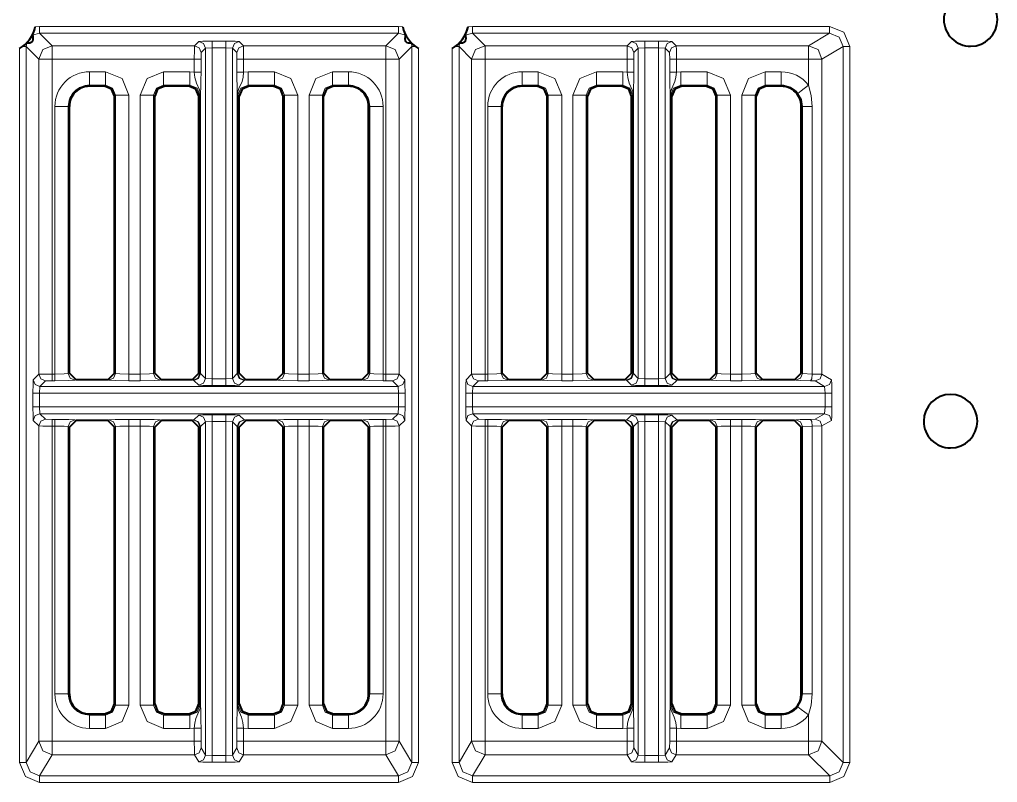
# Model space of a CAD drawing. Header units: millimetres. Extents: x 0 to 2941, y -405 to 1422.
# Drawn here: x 911.6 to 984.6, y 141.2 to 198.2 of the extents above; entities that cross this region are included whole.
import ezdxf

# ---------------------------------------------------------------- set-up
doc = ezdxf.new("R2010")
doc.units = ezdxf.units.MM
doc.layers.add('FINE', color=9, linetype='Continuous')
doc.layers.add('OUTLINE', color=7, linetype='Continuous')

msp = doc.modelspace()

# ---------------------------------------------------------------- linework, layer by layer
at = {"layer": 'FINE', "lineweight": 9}
for p, q in [((913.079, 197.178), (912.54, 197.02)), ((912.756, 197.642), (913.079, 197.678)), ((913.079, 197.678), (939.854, 197.678)), ((938.91, 196.234), (939.854, 197.178)), ((939.854, 197.678), (940.177, 197.642)), ((940.393, 197.02), (939.854, 197.178)), ((945.379, 197.178), (944.84, 197.02)), ((945.056, 197.642), (945.379, 197.678)), ((945.379, 197.678), (972.044, 197.678)), ((972.044, 197.178), (945.379, 197.178)), ((945.379, 197.178), (946.323, 196.234)), ((970.471, 196.234), (972.044, 197.178)), ((912.113, 196.433), (912.08, 196.178)), ((927.976, 196.549), (928.291, 196.234)), ((940.854, 196.178), (940.821, 196.433)), ((944.412, 196.433), (944.38, 196.178)), ((956.936, 196.234), (957.251, 196.549)), ((958.251, 196.575), (959.276, 196.575)), ((960.276, 196.549), (960.591, 196.234)), ((911.58, 142.712), (911.58, 196.033)), ((913.023, 195.234), (912.08, 196.178)), ((912.08, 196.178), (912.08, 142.712)), ((914.023, 196.234), (924.636, 196.234)), ((925.136, 195.734), (925.123, 195.234)), ((925.451, 196.049), (925.136, 195.734)), ((925.951, 196.075), (925.451, 196.049)), ((925.951, 196.075), (925.951, 171.36)), ((927.476, 196.049), (926.977, 196.075)), ((927.792, 195.734), (927.476, 196.049)), ((927.804, 195.234), (927.792, 195.734)), ((928.291, 196.234), (938.91, 196.234)), ((940.854, 196.178), (939.91, 195.234)), ((940.854, 142.712), (940.854, 196.178)), ((941.354, 196.033), (941.354, 142.712)), ((943.88, 142.712), (943.88, 196.033)), ((944.38, 196.178), (944.38, 142.712)), ((945.323, 195.234), (944.38, 196.178)), ((946.323, 196.234), (956.936, 196.234)), ((957.435, 195.734), (957.423, 195.234)), ((958.251, 196.075), (957.751, 196.049)), ((959.276, 196.075), (958.251, 196.075)), ((959.776, 196.049), (959.276, 196.075)), ((959.776, 196.049), (959.776, 171.385)), ((960.091, 195.734), (959.776, 196.049)), ((960.104, 195.234), (960.091, 195.734)), ((960.591, 196.234), (970.471, 196.234)), ((973.044, 196.179), (971.47, 195.234)), ((973.044, 142.71), (973.044, 196.179)), ((973.544, 196.179), (973.544, 142.71)), ((913.023, 171.701), (913.023, 195.234)), ((924.623, 195.234), (914.023, 195.234)), ((914.023, 195.234), (914.023, 171.714)), ((924.623, 194.258), (924.623, 195.234)), ((925.123, 195.234), (925.123, 194.258)), ((927.804, 194.258), (927.804, 195.234)), ((938.91, 195.234), (928.304, 195.234)), ((928.304, 195.234), (928.304, 194.258)), ((938.91, 171.714), (938.91, 195.234)), ((939.91, 195.234), (939.91, 171.701)), ((945.323, 171.701), (945.323, 195.234)), ((956.923, 194.258), (956.923, 195.234)), ((957.423, 195.234), (957.423, 194.258)), ((960.104, 194.258), (960.104, 195.234)), ((970.471, 193.286), (970.471, 195.234)), ((971.47, 195.234), (971.47, 171.701)), ((916.799, 194.289), (917.996, 194.289)), ((922.331, 194.289), (924.296, 194.289)), ((924.296, 194.289), (924.623, 194.258)), ((928.304, 194.258), (928.631, 194.289)), ((934.931, 194.289), (936.135, 194.289)), ((949.099, 194.289), (950.296, 194.289)), ((954.631, 194.289), (956.596, 194.289)), ((956.596, 194.289), (956.923, 194.258)), ((960.604, 194.258), (960.931, 194.289)), ((960.931, 194.289), (962.896, 194.289)), ((967.231, 194.289), (968.429, 194.289)), ((924.296, 193.29), (922.331, 193.29)), ((922.331, 193.29), (922.413, 193.208)), ((924.215, 193.208), (924.296, 193.29)), ((928.631, 193.29), (928.713, 193.208)), ((930.596, 193.29), (928.631, 193.29)), ((930.515, 193.208), (930.596, 193.29)), ((936.135, 193.29), (934.931, 193.29)), ((934.931, 193.29), (935.013, 193.208)), ((936.135, 193.208), (936.135, 193.29)), ((956.596, 193.29), (954.631, 193.29)), ((954.631, 193.29), (954.712, 193.208)), ((956.514, 193.208), (956.596, 193.29)), ((962.814, 193.208), (962.896, 193.29)), ((967.231, 193.29), (967.313, 193.208)), ((968.429, 193.29), (967.231, 193.29)), ((968.429, 193.208), (968.429, 193.29)), ((918.745, 192.541), (918.664, 192.46)), ((918.745, 171.751), (918.745, 192.541)), ((919.743, 192.541), (919.743, 171.714)), ((920.584, 171.714), (920.584, 192.541)), ((921.582, 192.541), (921.582, 171.751)), ((921.664, 192.46), (921.582, 192.541)), ((925.045, 192.541), (924.964, 192.46)), ((925.045, 171.751), (925.045, 192.541)), ((925.077, 171.743), (925.077, 192.541)), ((927.85, 192.541), (927.85, 171.743)), ((927.882, 192.541), (927.882, 171.751)), ((927.964, 192.46), (927.882, 192.541)), ((932.344, 192.541), (932.344, 171.714)), ((933.184, 171.714), (933.184, 192.541)), ((934.264, 192.46), (934.182, 192.541)), ((951.045, 192.541), (950.963, 192.46)), ((951.045, 171.751), (951.045, 192.541)), ((952.043, 192.541), (952.043, 171.714)), ((952.884, 171.714), (952.884, 192.541)), ((953.882, 192.541), (953.882, 171.751)), ((953.963, 192.46), (953.882, 192.541)), ((957.377, 171.743), (957.377, 192.541)), ((960.134, 171.743), (960.134, 192.541)), ((960.263, 192.46), (960.182, 192.541)), ((963.645, 192.541), (963.564, 192.46)), ((963.645, 171.751), (963.645, 192.541)), ((965.483, 171.714), (965.483, 192.541)), ((966.564, 192.46), (966.482, 192.541)), ((914.219, 171.714), (914.219, 191.708)), ((915.299, 191.708), (915.217, 191.708)), ((937.716, 191.708), (937.635, 191.708)), ((937.716, 171.751), (937.716, 191.708)), ((947.517, 191.708), (947.517, 171.751)), ((947.599, 191.708), (947.517, 191.708)), ((970.015, 191.708), (969.929, 191.708)), ((970.015, 171.749), (970.015, 191.708)), ((970.742, 191.708), (970.742, 171.713)), ((912.603, 171.281), (913.023, 171.701)), ((914.023, 171.714), (914.219, 171.714)), ((918.664, 171.791), (918.745, 171.751)), ((919.743, 171.714), (920.584, 171.714)), ((921.582, 171.751), (921.664, 171.791)), ((924.964, 171.791), (925.045, 171.751)), ((925.045, 171.751), (925.077, 171.743)), ((927.85, 171.743), (927.882, 171.751)), ((927.882, 171.751), (927.964, 171.791)), ((932.344, 171.714), (933.184, 171.714)), ((937.635, 171.791), (937.716, 171.751)), ((939.91, 171.701), (940.33, 171.281)), ((944.903, 171.281), (945.323, 171.701)), ((947.517, 171.751), (947.599, 171.791)), ((950.963, 171.791), (951.045, 171.751)), ((952.043, 171.714), (952.884, 171.714)), ((953.882, 171.751), (953.963, 171.791)), ((957.345, 171.751), (957.377, 171.743)), ((959.776, 171.385), (960.134, 171.743)), ((963.564, 171.791), (963.645, 171.751)), ((969.929, 171.791), (970.015, 171.749)), ((970.015, 171.749), (970.742, 171.713)), ((970.742, 171.713), (971.47, 171.701)), ((971.47, 171.701), (972.17, 171.281)), ((914.023, 171.214), (913.523, 171.201)), ((914.219, 171.214), (914.023, 171.214)), ((915.799, 171.292), (915.717, 171.251)), ((918.246, 171.251), (918.164, 171.292)), ((920.584, 171.214), (919.743, 171.214)), ((922.163, 171.292), (922.082, 171.251)), ((924.546, 171.251), (924.464, 171.292)), ((924.594, 171.243), (924.546, 171.251)), ((924.951, 170.886), (924.594, 171.243)), ((926.977, 170.86), (925.951, 170.86)), ((926.977, 171.36), (927.476, 171.385)), ((928.382, 171.251), (928.333, 171.243)), ((928.464, 171.292), (928.382, 171.251)), ((930.846, 171.251), (930.764, 171.292)), ((933.184, 171.214), (932.344, 171.214)), ((934.763, 171.292), (934.681, 171.251)), ((937.217, 171.251), (937.135, 171.292)), ((938.91, 171.214), (938.715, 171.214)), ((939.41, 171.201), (938.91, 171.214)), ((939.83, 170.781), (939.41, 171.201)), ((945.823, 171.201), (945.403, 170.781)), ((948.099, 171.292), (948.016, 171.251)), ((950.546, 171.251), (950.463, 171.292)), ((952.884, 171.214), (952.043, 171.214)), ((954.464, 171.292), (954.382, 171.251)), ((956.846, 171.251), (956.764, 171.292)), ((956.894, 171.243), (956.846, 171.251)), ((957.251, 170.886), (956.894, 171.243)), ((957.751, 171.385), (958.251, 171.36)), ((959.276, 170.86), (958.251, 170.86)), ((959.276, 171.36), (959.776, 171.385)), ((960.633, 171.243), (960.276, 170.886)), ((963.146, 171.251), (963.064, 171.292)), ((967.064, 171.292), (966.981, 171.251)), ((969.515, 171.249), (969.429, 171.292)), ((970.97, 171.201), (970.606, 171.213)), ((912.578, 169.255), (912.578, 170.281)), ((913.103, 170.781), (913.078, 170.281)), ((939.856, 170.281), (939.83, 170.781)), ((940.355, 170.281), (940.355, 169.255)), ((945.403, 170.781), (945.378, 170.281)), ((971.713, 170.281), (945.378, 170.281)), ((945.378, 170.281), (945.378, 169.255)), ((971.713, 170.281), (971.671, 170.781)), ((971.713, 169.255), (971.713, 170.281)), ((972.213, 170.281), (972.213, 169.255)), ((913.078, 169.255), (913.103, 168.755)), ((924.594, 168.293), (924.951, 168.651)), ((925.951, 168.676), (926.977, 168.676)), ((927.976, 168.651), (928.333, 168.293)), ((939.83, 168.755), (939.856, 169.255)), ((945.378, 169.255), (971.713, 169.255)), ((945.378, 169.255), (945.403, 168.755)), ((945.403, 168.755), (945.823, 168.335)), ((956.894, 168.293), (957.251, 168.651)), ((958.251, 168.676), (959.276, 168.676)), ((960.276, 168.651), (960.633, 168.293)), ((971.671, 168.755), (971.713, 169.255)), ((913.523, 168.335), (914.023, 168.323)), ((914.023, 168.323), (914.219, 168.323)), ((915.717, 168.285), (915.799, 168.244)), ((918.164, 168.244), (918.246, 168.285)), ((919.743, 168.323), (920.584, 168.323)), ((922.082, 168.285), (922.163, 168.244)), ((924.464, 168.244), (924.546, 168.285)), ((924.546, 168.285), (924.594, 168.293)), ((925.451, 168.151), (925.094, 167.794)), ((925.951, 168.176), (925.451, 168.151)), ((925.451, 143.259), (925.451, 168.151)), ((926.977, 168.176), (925.951, 168.176)), ((925.951, 168.176), (925.951, 143.217)), ((926.977, 143.217), (926.977, 168.176)), ((927.476, 168.151), (926.977, 168.176)), ((927.476, 168.151), (927.476, 143.259)), ((927.833, 167.794), (927.476, 168.151)), ((928.333, 168.293), (928.382, 168.285)), ((928.382, 168.285), (928.464, 168.244)), ((930.764, 168.244), (930.846, 168.285)), ((932.344, 168.323), (933.184, 168.323)), ((934.681, 168.285), (934.763, 168.244)), ((937.135, 168.244), (937.217, 168.285)), ((938.715, 168.323), (938.91, 168.323)), ((938.91, 168.323), (939.41, 168.335)), ((945.823, 168.335), (946.323, 168.323)), ((946.323, 168.323), (946.519, 168.323)), ((948.016, 168.285), (948.099, 168.244)), ((950.463, 168.244), (950.546, 168.285)), ((952.043, 168.323), (952.884, 168.323)), ((954.382, 168.285), (954.464, 168.244)), ((956.764, 168.244), (956.846, 168.285)), ((956.846, 168.285), (956.894, 168.293)), ((958.251, 168.176), (957.751, 168.151)), ((959.776, 168.151), (959.276, 168.176)), ((960.633, 168.293), (960.681, 168.285)), ((960.681, 168.285), (960.764, 168.244)), ((963.064, 168.244), (963.146, 168.285)), ((964.643, 168.323), (965.483, 168.323)), ((966.981, 168.285), (967.064, 168.244)), ((969.429, 168.244), (969.515, 168.287)), ((970.606, 168.323), (970.97, 168.335)), ((972.17, 168.256), (971.47, 167.835)), ((914.023, 167.823), (914.023, 144.285)), ((914.219, 167.823), (914.023, 167.823)), ((914.219, 147.828), (914.219, 167.823)), ((915.299, 167.745), (915.217, 167.785)), ((915.217, 167.785), (915.217, 147.828)), ((920.584, 167.823), (919.743, 167.823)), ((919.743, 167.823), (919.743, 146.995)), ((920.584, 146.995), (920.584, 167.823)), ((921.664, 167.745), (921.582, 167.785)), ((921.582, 167.785), (921.582, 146.995)), ((925.045, 167.785), (924.964, 167.745)), ((925.077, 167.794), (925.045, 167.785)), ((925.045, 146.995), (925.045, 167.785)), ((925.077, 146.995), (925.077, 167.794)), ((925.094, 167.794), (925.094, 146.995)), ((927.833, 146.995), (927.833, 167.794)), ((927.85, 167.794), (927.85, 146.995)), ((927.882, 167.785), (927.85, 167.794)), ((932.344, 167.823), (932.344, 146.995)), ((937.716, 167.785), (937.635, 167.745)), ((937.716, 147.828), (937.716, 167.785)), ((945.323, 144.285), (945.323, 167.835)), ((946.519, 167.823), (946.323, 167.823)), ((946.323, 167.823), (946.323, 144.285)), ((946.519, 147.828), (946.519, 167.823)), ((947.517, 167.785), (947.517, 147.828)), ((947.599, 167.745), (947.517, 167.785)), ((951.045, 167.785), (950.963, 167.745)), ((951.045, 146.995), (951.045, 167.785)), ((952.884, 146.995), (952.884, 167.823)), ((953.963, 167.745), (953.882, 167.785)), ((953.882, 167.785), (953.882, 146.995)), ((957.345, 167.785), (957.263, 167.745)), ((957.377, 167.794), (957.345, 167.785)), ((957.345, 146.995), (957.345, 167.785)), ((957.377, 146.995), (957.377, 167.794)), ((960.134, 146.995), (960.134, 167.794)), ((960.15, 167.794), (960.15, 146.995)), ((960.182, 167.785), (960.15, 167.794)), ((963.645, 167.785), (963.564, 167.745)), ((963.645, 146.995), (963.645, 167.785)), ((970.742, 167.823), (970.015, 167.788)), ((971.47, 167.835), (970.742, 167.823)), ((970.742, 167.823), (970.742, 147.828)), ((971.47, 167.835), (971.47, 144.285)), ((915.217, 147.828), (915.299, 147.828)), ((937.635, 147.828), (937.716, 147.828)), ((947.517, 147.828), (947.599, 147.828)), ((969.929, 147.828), (970.015, 147.828)), ((918.664, 147.077), (918.745, 146.995)), ((921.582, 146.995), (921.664, 147.077)), ((924.964, 147.077), (925.045, 146.995)), ((927.882, 146.995), (927.964, 147.077)), ((931.264, 147.077), (931.345, 146.995)), ((950.963, 147.077), (951.045, 146.995)), ((953.882, 146.995), (953.963, 147.077)), ((957.263, 147.077), (957.345, 146.995)), ((960.182, 146.995), (960.263, 147.077)), ((963.564, 147.077), (963.645, 146.995)), ((966.482, 146.995), (966.564, 147.077)), ((922.413, 146.328), (922.331, 146.246)), ((922.331, 146.246), (924.296, 146.246)), ((924.296, 146.246), (924.215, 146.328)), ((928.713, 146.328), (928.631, 146.246)), ((928.631, 146.246), (930.596, 146.246)), ((930.596, 146.246), (930.515, 146.328)), ((935.013, 146.328), (934.931, 146.246)), ((934.931, 146.246), (936.135, 146.246)), ((936.135, 146.246), (936.135, 146.328)), ((950.296, 146.246), (950.215, 146.328)), ((954.712, 146.328), (954.631, 146.246)), ((954.631, 146.246), (956.596, 146.246)), ((956.596, 146.246), (956.514, 146.328)), ((962.896, 146.246), (962.814, 146.328)), ((967.313, 146.328), (967.231, 146.246)), ((967.231, 146.246), (968.429, 146.246)), ((968.429, 146.246), (968.429, 146.328)), ((970.471, 144.285), (970.471, 146.25)), ((917.996, 145.248), (916.799, 145.248)), ((924.296, 145.248), (922.331, 145.248)), ((924.623, 145.278), (924.296, 145.248)), ((924.623, 144.285), (924.623, 145.278)), ((925.123, 145.278), (925.123, 144.285)), ((927.804, 144.285), (927.804, 145.278)), ((928.304, 145.278), (928.304, 144.285)), ((928.631, 145.248), (928.304, 145.278)), ((930.596, 145.248), (928.631, 145.248)), ((936.135, 145.248), (934.931, 145.248)), ((950.296, 145.248), (949.099, 145.248)), ((956.596, 145.248), (954.631, 145.248)), ((956.923, 145.278), (956.596, 145.248)), ((956.923, 144.285), (956.923, 145.278)), ((960.104, 144.285), (960.104, 145.278)), ((960.931, 145.248), (960.604, 145.278)), ((962.896, 145.248), (960.931, 145.248)), ((968.429, 145.248), (967.231, 145.248)), ((914.023, 144.285), (924.623, 144.285)), ((925.123, 144.285), (925.135, 143.786)), ((925.135, 143.786), (925.451, 143.259)), ((927.476, 143.259), (927.792, 143.786)), ((927.792, 143.786), (927.804, 144.285)), ((928.304, 144.285), (938.91, 144.285)), ((939.91, 144.285), (940.854, 142.712)), ((944.38, 142.712), (945.323, 144.285)), ((946.323, 144.285), (956.923, 144.285)), ((957.435, 143.786), (957.751, 143.259)), ((960.092, 143.786), (960.104, 144.285)), ((971.47, 144.285), (973.044, 142.71)), ((914.023, 143.286), (913.078, 141.711)), ((925.451, 143.259), (925.951, 143.217)), ((925.951, 143.217), (926.977, 143.217)), ((926.977, 143.217), (927.476, 143.259)), ((939.855, 141.711), (938.91, 143.286)), ((946.323, 143.286), (945.379, 141.711)), ((956.936, 143.286), (946.323, 143.286)), ((957.251, 142.76), (956.936, 143.286)), ((957.751, 143.259), (958.251, 143.217)), ((959.276, 143.217), (959.776, 143.259)), ((972.045, 141.711), (970.471, 143.286)), ((926.977, 142.717), (925.951, 142.717)), ((959.276, 142.717), (958.251, 142.717)), ((913.078, 141.711), (939.855, 141.711)), ((945.379, 141.711), (972.045, 141.711)), ((972.045, 141.212), (945.379, 141.212))]:
    msp.add_line(p, q, dxfattribs=at)
for points in [[(913.079, 197.178), (913.079, 197.329), (913.079, 197.678)], [(939.854, 197.178), (913.079, 197.178), (914.023, 196.234)], [(939.854, 197.178), (939.854, 197.329), (939.854, 197.678)], [(945.379, 197.678), (945.379, 197.329), (945.379, 197.178)], [(972.044, 197.678), (972.044, 197.329), (972.044, 197.178)], [(972.044, 197.678), (973.105, 197.239), (973.544, 196.179)], [(973.044, 196.179), (972.752, 196.885), (972.044, 197.178)], [(924.636, 196.234), (924.951, 196.549), (925.253, 196.567), (925.951, 196.575), (926.977, 196.575)], [(925.451, 196.049), (925.304, 196.403), (924.951, 196.549)], [(925.951, 196.075), (925.951, 196.424), (925.951, 196.575)], [(926.977, 196.075), (926.977, 196.424), (926.977, 196.575)], [(926.977, 196.575), (927.674, 196.567), (927.976, 196.549)], [(927.476, 196.049), (927.623, 196.403), (927.976, 196.549)], [(957.251, 196.549), (957.553, 196.567), (958.251, 196.575)], [(957.751, 196.049), (957.604, 196.403), (957.251, 196.549)], [(958.251, 196.075), (958.251, 196.424), (958.251, 196.575)], [(959.276, 196.075), (959.276, 196.424), (959.276, 196.575)], [(959.276, 196.575), (959.974, 196.567), (960.276, 196.549)], [(959.776, 196.049), (959.923, 196.403), (960.276, 196.549)], [(912.08, 196.178), (912.001, 196.178), (911.802, 196.178)], [(913.023, 195.234), (913.316, 195.941), (914.023, 196.234)], [(914.023, 195.234), (914.023, 195.932), (914.023, 196.234)], [(924.623, 195.234), (924.627, 195.932), (924.636, 196.234)], [(925.136, 195.734), (924.989, 196.087), (924.636, 196.234)], [(925.094, 192.541), (925.094, 171.743), (925.451, 171.385), (925.451, 196.049)], [(925.451, 171.385), (925.951, 171.36), (926.977, 171.36), (926.977, 196.075), (925.951, 196.075)], [(927.476, 196.049), (927.476, 171.385), (927.833, 171.743), (927.833, 192.541)], [(927.792, 195.734), (927.938, 196.087), (928.291, 196.234)], [(928.291, 196.234), (928.3, 195.932), (928.304, 195.234)], [(938.91, 195.234), (938.91, 195.932), (938.91, 196.234)], [(938.91, 196.234), (939.617, 195.941), (939.91, 195.234)], [(941.131, 196.178), (940.932, 196.178), (940.854, 196.178)], [(944.102, 196.178), (944.301, 196.178), (944.38, 196.178)], [(945.323, 195.234), (945.616, 195.941), (946.323, 196.234)], [(946.323, 196.234), (946.323, 195.932), (946.323, 195.234)], [(956.923, 195.234), (956.927, 195.932), (956.936, 196.234)], [(957.435, 195.734), (957.289, 196.087), (956.936, 196.234)], [(957.394, 192.541), (957.394, 171.743), (957.751, 171.385), (957.751, 196.049), (957.435, 195.734)], [(958.251, 196.075), (958.251, 171.36), (959.276, 171.36), (959.276, 196.075)], [(960.091, 195.734), (960.238, 196.087), (960.591, 196.234)], [(960.591, 196.234), (960.6, 195.932), (960.604, 195.234)], [(970.471, 196.234), (970.471, 195.932), (970.471, 195.234)], [(970.471, 196.234), (971.177, 195.941), (971.47, 195.234)], [(973.544, 196.179), (973.198, 196.179), (973.044, 196.179)], [(914.023, 195.234), (913.325, 195.234), (913.023, 195.234)], [(925.123, 195.234), (924.972, 195.234), (924.623, 195.234)], [(927.804, 195.234), (927.955, 195.234), (928.304, 195.234)], [(939.91, 195.234), (939.608, 195.234), (938.91, 195.234)], [(945.323, 195.234), (945.625, 195.234), (946.323, 195.234)], [(956.923, 195.234), (946.323, 195.234), (946.323, 171.714), (946.519, 171.714), (946.519, 191.708)], [(957.423, 195.234), (957.272, 195.234), (956.923, 195.234)], [(960.104, 195.234), (960.255, 195.234), (960.604, 195.234)], [(970.471, 195.234), (960.604, 195.234), (960.604, 194.258)], [(971.47, 195.234), (971.162, 195.234), (970.471, 195.234)], [(916.799, 194.289), (916.799, 193.6), (916.799, 193.29)], [(917.996, 193.29), (917.996, 193.6), (917.996, 194.289)], [(917.996, 194.289), (919.232, 193.777), (919.743, 192.541)], [(920.584, 192.541), (921.095, 193.777), (922.331, 194.289)], [(922.331, 194.289), (922.331, 193.6), (922.331, 193.29)], [(924.296, 194.289), (924.296, 193.6), (924.296, 193.29)], [(925.123, 194.258), (924.972, 194.258), (924.623, 194.258)], [(925.077, 192.541), (925.075, 192.611), (925.066, 192.698), (925.006, 192.937), (924.784, 193.437), (924.673, 193.851), (924.623, 194.258)], [(925.123, 194.258), (925.12, 193.666), (925.11, 193.118), (925.097, 192.71), (925.094, 192.602), (925.094, 192.568), (925.094, 192.541)], [(927.804, 194.258), (927.955, 194.258), (928.304, 194.258)], [(927.833, 192.541), (927.833, 192.554), (927.833, 192.581), (927.832, 192.64), (927.83, 192.689), (927.828, 192.763), (927.813, 193.257), (927.807, 193.728), (927.804, 194.258)], [(928.304, 194.258), (928.261, 193.894), (928.183, 193.551), (927.958, 193.033), (927.907, 192.896), (927.878, 192.789), (927.855, 192.644), (927.851, 192.574), (927.85, 192.541)], [(928.631, 194.289), (928.631, 193.6), (928.631, 193.29)], [(928.631, 194.289), (930.596, 194.289), (931.832, 193.777), (932.344, 192.541)], [(930.596, 194.289), (930.596, 193.6), (930.596, 193.29)], [(933.184, 192.541), (933.695, 193.777), (934.931, 194.289)], [(934.931, 193.29), (934.931, 193.6), (934.931, 194.289)], [(936.135, 193.29), (936.135, 193.6), (936.135, 194.289)], [(949.099, 194.289), (949.099, 193.6), (949.099, 193.29)], [(950.296, 194.289), (950.296, 193.6), (950.296, 193.29)], [(950.296, 194.289), (951.532, 193.777), (952.043, 192.541)], [(952.884, 192.541), (953.395, 193.777), (954.631, 194.289)], [(954.631, 194.289), (954.631, 193.6), (954.631, 193.29)], [(956.596, 194.289), (956.596, 193.6), (956.596, 193.29)], [(957.423, 194.258), (957.272, 194.258), (956.923, 194.258)], [(957.377, 192.541), (957.375, 192.611), (957.366, 192.698), (957.306, 192.937), (957.084, 193.437), (956.973, 193.851), (956.923, 194.258)], [(957.423, 194.258), (957.42, 193.666), (957.41, 193.118), (957.397, 192.71), (957.394, 192.602), (957.394, 192.568), (957.394, 192.541)], [(960.104, 194.258), (960.255, 194.258), (960.604, 194.258)], [(960.134, 192.541), (960.134, 192.554), (960.133, 192.581), (960.132, 192.64), (960.13, 192.689), (960.128, 192.763), (960.114, 193.257), (960.107, 193.728), (960.104, 194.258)], [(960.604, 194.258), (960.561, 193.894), (960.483, 193.551), (960.258, 193.033), (960.207, 192.896), (960.178, 192.789), (960.155, 192.644), (960.15, 192.574), (960.15, 192.541)], [(960.931, 194.289), (960.931, 193.6), (960.931, 193.29)], [(962.896, 194.289), (962.896, 193.6), (962.896, 193.29)], [(962.896, 194.289), (964.132, 193.777), (964.643, 192.541)], [(965.483, 192.541), (965.995, 193.777), (967.231, 194.289)], [(967.231, 194.289), (967.231, 193.6), (967.231, 193.29)], [(968.429, 194.289), (968.429, 193.6), (968.429, 193.29)], [(917.915, 193.208), (917.996, 193.29), (916.799, 193.29), (916.799, 193.208)], [(918.745, 192.541), (918.527, 193.072), (917.996, 193.29)], [(922.331, 193.29), (921.8, 193.072), (921.582, 192.541)], [(925.045, 192.541), (924.827, 193.072), (924.296, 193.29)], [(928.631, 193.29), (928.1, 193.072), (927.882, 192.541)], [(931.345, 192.541), (931.127, 193.072), (930.596, 193.29)], [(934.931, 193.29), (934.4, 193.072), (934.182, 192.541)], [(950.215, 193.208), (950.296, 193.29), (949.099, 193.29), (949.099, 193.208)], [(951.045, 192.541), (950.827, 193.072), (950.296, 193.29)], [(954.631, 193.29), (954.1, 193.072), (953.882, 192.541)], [(957.345, 192.541), (957.127, 193.072), (956.596, 193.29)], [(960.931, 193.29), (960.4, 193.072), (960.182, 192.541)], [(962.896, 193.29), (960.931, 193.29), (961.013, 193.208)], [(963.645, 192.541), (963.427, 193.072), (962.896, 193.29)], [(967.231, 193.29), (966.7, 193.072), (966.482, 192.541)], [(970.471, 193.286), (969.926, 192.865), (969.68, 192.676)], [(970.471, 193.286), (970.674, 192.529), (970.742, 191.708)], [(918.745, 192.541), (919.055, 192.541), (919.743, 192.541)], [(921.582, 192.541), (921.272, 192.541), (920.584, 192.541)], [(925.077, 192.541), (925.056, 192.541), (925.045, 192.541)], [(925.094, 192.541), (925.089, 192.541), (925.077, 192.541)], [(927.833, 192.541), (927.838, 192.541), (927.85, 192.541)], [(927.882, 192.541), (927.871, 192.541), (927.85, 192.541)], [(931.264, 171.791), (931.345, 171.751), (931.345, 192.541), (931.264, 192.46)], [(932.344, 192.541), (931.655, 192.541), (931.345, 192.541)], [(934.182, 192.541), (933.872, 192.541), (933.184, 192.541)], [(934.182, 192.541), (934.182, 171.751), (934.264, 171.791)], [(952.043, 192.541), (951.355, 192.541), (951.045, 192.541)], [(953.882, 192.541), (953.572, 192.541), (952.884, 192.541)], [(957.263, 171.791), (957.345, 171.751), (957.345, 192.541), (957.263, 192.46)], [(957.377, 192.541), (957.356, 192.541), (957.345, 192.541)], [(957.394, 192.541), (957.389, 192.541), (957.377, 192.541)], [(960.134, 192.541), (960.138, 192.541), (960.15, 192.541)], [(960.15, 192.541), (960.15, 171.743), (960.182, 171.751)], [(960.182, 192.541), (960.171, 192.541), (960.15, 192.541)], [(960.182, 192.541), (960.182, 171.751), (960.263, 171.791)], [(964.643, 192.541), (963.955, 192.541), (963.645, 192.541)], [(964.643, 192.541), (964.643, 171.714), (965.483, 171.714)], [(966.482, 192.541), (966.172, 192.541), (965.483, 192.541)], [(966.482, 192.541), (966.482, 171.751), (966.564, 171.791)], [(970.015, 191.708), (969.931, 192.212), (969.68, 192.676)], [(914.219, 191.708), (914.907, 191.708), (915.217, 191.708)], [(915.217, 191.708), (915.217, 171.751), (915.299, 171.791)], [(937.716, 191.708), (938.026, 191.708), (938.715, 191.708)], [(938.715, 191.708), (938.715, 171.714), (938.91, 171.714)], [(946.519, 191.708), (947.207, 191.708), (947.517, 191.708)], [(970.742, 191.708), (970.232, 191.708), (970.015, 191.708)], [(913.023, 171.701), (913.325, 171.71), (914.023, 171.714)], [(913.523, 171.201), (913.17, 171.347), (913.023, 171.701)], [(914.023, 171.214), (914.023, 171.364), (914.023, 171.714)], [(914.219, 171.714), (914.907, 171.724), (915.217, 171.751)], [(914.219, 171.214), (914.219, 171.364), (914.219, 171.714)], [(915.717, 171.251), (915.364, 171.397), (915.217, 171.751)], [(918.745, 171.751), (918.598, 171.397), (918.246, 171.251)], [(918.745, 171.751), (919.055, 171.724), (919.743, 171.714)], [(919.743, 171.714), (919.743, 171.364), (919.743, 171.214)], [(920.584, 171.714), (921.272, 171.724), (921.582, 171.751)], [(920.584, 171.214), (920.584, 171.364), (920.584, 171.714)], [(922.082, 171.251), (921.729, 171.397), (921.582, 171.751)], [(925.045, 171.751), (924.898, 171.397), (924.546, 171.251)], [(925.077, 171.743), (924.934, 171.39), (924.594, 171.243)], [(925.094, 171.743), (924.947, 171.389), (924.594, 171.243)], [(925.077, 171.743), (925.089, 171.743), (925.094, 171.743)], [(927.833, 171.743), (927.98, 171.389), (928.333, 171.243)], [(927.833, 171.743), (927.838, 171.743), (927.85, 171.743)], [(927.85, 171.743), (927.993, 171.39), (928.333, 171.243)], [(927.882, 171.751), (928.029, 171.397), (928.382, 171.251)], [(931.345, 171.751), (931.198, 171.397), (930.846, 171.251)], [(931.345, 171.751), (931.655, 171.724), (932.344, 171.714)], [(932.344, 171.214), (932.344, 171.364), (932.344, 171.714)], [(933.184, 171.714), (933.872, 171.724), (934.182, 171.751)], [(933.184, 171.214), (933.184, 171.364), (933.184, 171.714)], [(934.681, 171.251), (934.329, 171.397), (934.182, 171.751)], [(937.716, 171.751), (937.569, 171.397), (937.217, 171.251)], [(937.716, 171.751), (938.026, 171.724), (938.715, 171.714)], [(938.715, 171.714), (938.715, 171.364), (938.715, 171.214)], [(938.91, 171.214), (938.91, 171.364), (938.91, 171.714)], [(938.91, 171.714), (939.608, 171.71), (939.91, 171.701)], [(939.41, 171.201), (939.763, 171.347), (939.91, 171.701)], [(945.323, 171.701), (945.625, 171.71), (946.323, 171.714)], [(945.823, 171.201), (945.47, 171.347), (945.323, 171.701)], [(946.323, 171.214), (946.323, 171.364), (946.323, 171.714)], [(946.519, 171.714), (947.207, 171.724), (947.517, 171.751)], [(946.519, 171.214), (946.519, 171.364), (946.519, 171.714)], [(948.016, 171.251), (947.664, 171.397), (947.517, 171.751)], [(950.546, 171.251), (950.898, 171.397), (951.045, 171.751)], [(951.045, 171.751), (951.355, 171.724), (952.043, 171.714)], [(952.043, 171.214), (952.043, 171.364), (952.043, 171.714)], [(952.884, 171.714), (953.572, 171.724), (953.882, 171.751)], [(952.884, 171.214), (952.884, 171.364), (952.884, 171.714)], [(954.382, 171.251), (954.029, 171.397), (953.882, 171.751)], [(957.345, 171.751), (957.198, 171.397), (956.846, 171.251)], [(957.377, 171.743), (957.234, 171.39), (956.894, 171.243)], [(957.394, 171.743), (957.247, 171.389), (956.894, 171.243)], [(957.377, 171.743), (957.389, 171.743), (957.394, 171.743)], [(960.134, 171.743), (960.28, 171.389), (960.633, 171.243)], [(960.134, 171.743), (960.138, 171.743), (960.15, 171.743)], [(960.15, 171.743), (960.293, 171.39), (960.633, 171.243)], [(960.182, 171.751), (960.329, 171.397), (960.681, 171.251)], [(963.146, 171.251), (963.498, 171.397), (963.645, 171.751)], [(963.645, 171.751), (963.955, 171.724), (964.643, 171.714)], [(964.643, 171.214), (964.643, 171.364), (964.643, 171.714)], [(965.483, 171.714), (966.172, 171.724), (966.482, 171.751)], [(965.483, 171.214), (965.483, 171.364), (965.483, 171.714)], [(966.981, 171.251), (966.629, 171.397), (966.482, 171.751)], [(970.015, 171.749), (969.868, 171.396), (969.515, 171.249)], [(970.742, 171.713), (970.701, 171.364), (970.606, 171.213)], [(971.47, 171.701), (971.323, 171.348), (970.97, 171.201)], [(912.578, 170.281), (912.585, 170.979), (912.603, 171.281)], [(913.103, 170.781), (912.75, 170.927), (912.603, 171.281)], [(913.523, 171.201), (913.103, 170.781), (939.83, 170.781)], [(915.717, 171.251), (915.251, 171.224), (914.219, 171.214)], [(919.743, 171.214), (918.711, 171.224), (918.246, 171.251)], [(922.082, 171.251), (921.616, 171.224), (920.584, 171.214)], [(925.451, 171.385), (925.304, 171.032), (924.951, 170.886)], [(925.951, 170.86), (925.253, 170.867), (924.951, 170.886)], [(925.951, 171.36), (925.951, 171.011), (925.951, 170.86)], [(926.977, 171.36), (926.977, 171.011), (926.977, 170.86)], [(928.333, 171.243), (927.976, 170.886), (927.674, 170.867), (926.977, 170.86)], [(927.476, 171.385), (927.623, 171.032), (927.976, 170.886)], [(932.344, 171.214), (931.311, 171.224), (930.846, 171.251)], [(934.681, 171.251), (934.216, 171.224), (933.184, 171.214)], [(938.715, 171.214), (937.682, 171.224), (937.217, 171.251)], [(939.83, 170.781), (940.183, 170.927), (940.33, 171.281)], [(940.33, 171.281), (940.348, 170.979), (940.355, 170.281)], [(944.878, 170.281), (944.885, 170.979), (944.903, 171.281)], [(945.403, 170.781), (945.05, 170.927), (944.903, 171.281)], [(945.403, 170.781), (971.671, 170.781), (970.97, 171.201)], [(946.519, 171.214), (946.323, 171.214), (945.823, 171.201)], [(948.016, 171.251), (947.551, 171.224), (946.519, 171.214)], [(952.043, 171.214), (951.011, 171.224), (950.546, 171.251)], [(954.382, 171.251), (953.916, 171.224), (952.884, 171.214)], [(957.751, 171.385), (957.604, 171.032), (957.251, 170.886)], [(958.251, 170.86), (957.553, 170.867), (957.251, 170.886)], [(958.251, 171.36), (958.251, 171.011), (958.251, 170.86)], [(959.276, 171.36), (959.276, 171.011), (959.276, 170.86)], [(960.276, 170.886), (959.974, 170.867), (959.276, 170.86)], [(959.776, 171.385), (959.923, 171.032), (960.276, 170.886)], [(960.764, 171.292), (960.681, 171.251), (960.633, 171.243)], [(965.483, 171.214), (964.643, 171.214), (963.611, 171.224), (963.146, 171.251)], [(966.981, 171.251), (966.516, 171.224), (965.483, 171.214)], [(970.606, 171.213), (969.841, 171.226), (969.515, 171.249)], [(972.17, 171.281), (972.024, 170.928), (971.671, 170.781)], [(972.17, 171.281), (972.2, 170.979), (972.213, 170.281)], [(913.078, 170.281), (912.729, 170.281), (912.578, 170.281)], [(939.856, 170.281), (940.204, 170.281), (940.355, 170.281)], [(945.378, 170.281), (945.029, 170.281), (944.878, 170.281)], [(945.323, 167.835), (944.903, 168.256), (944.885, 168.557), (944.878, 169.255), (944.878, 170.281)], [(972.213, 170.281), (972.059, 170.281), (971.713, 170.281)], [(913.078, 169.255), (912.729, 169.255), (912.578, 169.255)], [(913.023, 167.835), (912.603, 168.256), (912.585, 168.557), (912.578, 169.255)], [(913.103, 168.755), (912.75, 168.609), (912.603, 168.256)], [(939.41, 168.335), (939.83, 168.755), (913.103, 168.755), (913.523, 168.335)], [(924.951, 168.651), (925.253, 168.669), (925.951, 168.676)], [(924.951, 168.651), (925.304, 168.504), (925.451, 168.151)], [(925.951, 168.676), (925.951, 168.525), (925.951, 168.176)], [(926.977, 168.676), (926.977, 168.525), (926.977, 168.176)], [(926.977, 168.676), (927.674, 168.669), (927.976, 168.651)], [(927.976, 168.651), (927.623, 168.504), (927.476, 168.151)], [(939.83, 168.755), (940.183, 168.609), (940.33, 168.256)], [(939.856, 169.255), (940.204, 169.255), (940.355, 169.255)], [(940.355, 169.255), (940.348, 168.557), (940.33, 168.256)], [(945.378, 169.255), (945.029, 169.255), (944.878, 169.255)], [(945.403, 168.755), (945.05, 168.609), (944.903, 168.256)], [(970.97, 168.335), (971.671, 168.755), (945.403, 168.755)], [(957.251, 168.651), (957.553, 168.669), (958.251, 168.676)], [(957.251, 168.651), (957.604, 168.504), (957.751, 168.151)], [(958.251, 168.676), (958.251, 168.525), (958.251, 168.176)], [(959.276, 168.676), (959.276, 168.525), (959.276, 168.176)], [(959.276, 168.676), (959.974, 168.669), (960.276, 168.651)], [(960.276, 168.651), (959.923, 168.504), (959.776, 168.151)], [(972.17, 168.256), (972.024, 168.609), (971.671, 168.755)], [(972.213, 169.255), (972.059, 169.255), (971.713, 169.255)], [(972.213, 169.255), (972.2, 168.557), (972.17, 168.256)], [(913.523, 168.335), (913.17, 168.189), (913.023, 167.835)], [(914.023, 168.323), (914.023, 168.172), (914.023, 167.823)], [(914.219, 167.823), (914.219, 168.172), (914.219, 168.323)], [(914.219, 168.323), (915.251, 168.312), (915.717, 168.285)], [(915.217, 167.785), (915.364, 168.139), (915.717, 168.285)], [(918.246, 168.285), (918.711, 168.312), (919.743, 168.323)], [(918.246, 168.285), (918.598, 168.139), (918.745, 167.785)], [(919.743, 168.323), (919.743, 168.172), (919.743, 167.823)], [(920.584, 167.823), (920.584, 168.172), (920.584, 168.323)], [(920.584, 168.323), (921.616, 168.312), (922.082, 168.285)], [(921.582, 167.785), (921.729, 168.139), (922.082, 168.285)], [(924.546, 168.285), (924.898, 168.139), (925.045, 167.785)], [(924.594, 168.293), (924.947, 168.147), (925.094, 167.794)], [(924.594, 168.293), (924.934, 168.146), (925.077, 167.794)], [(928.333, 168.293), (927.98, 168.147), (927.833, 167.794)], [(928.333, 168.293), (927.993, 168.146), (927.85, 167.794)], [(928.382, 168.285), (928.029, 168.139), (927.882, 167.785)], [(930.846, 168.285), (931.311, 168.312), (932.344, 168.323)], [(930.846, 168.285), (931.198, 168.139), (931.345, 167.785)], [(932.344, 168.323), (932.344, 168.172), (932.344, 167.823)], [(933.184, 168.323), (933.184, 168.172), (933.184, 167.823)], [(933.184, 168.323), (934.216, 168.312), (934.681, 168.285)], [(934.182, 167.785), (934.329, 168.139), (934.681, 168.285)], [(937.217, 168.285), (937.682, 168.312), (938.715, 168.323)], [(937.217, 168.285), (937.569, 168.139), (937.716, 167.785)], [(938.715, 168.323), (938.715, 168.172), (938.715, 167.823)], [(938.91, 168.323), (938.91, 168.172), (938.91, 167.823)], [(939.41, 168.335), (939.763, 168.189), (939.91, 167.835)], [(940.33, 168.256), (939.91, 167.835), (939.91, 144.285)], [(945.823, 168.335), (945.47, 168.189), (945.323, 167.835)], [(946.323, 168.323), (946.323, 168.172), (946.323, 167.823)], [(946.519, 167.823), (946.519, 168.172), (946.519, 168.323)], [(946.519, 168.323), (947.551, 168.312), (948.016, 168.285)], [(947.517, 167.785), (947.664, 168.139), (948.016, 168.285)], [(950.546, 168.285), (951.011, 168.312), (952.043, 168.323)], [(951.045, 167.785), (950.898, 168.139), (950.546, 168.285)], [(952.043, 167.823), (952.043, 168.172), (952.043, 168.323)], [(952.884, 167.823), (952.884, 168.172), (952.884, 168.323)], [(952.884, 168.323), (953.916, 168.312), (954.382, 168.285)], [(953.882, 167.785), (954.029, 168.139), (954.382, 168.285)], [(956.846, 168.285), (957.198, 168.139), (957.345, 167.785)], [(956.894, 168.293), (957.234, 168.146), (957.377, 167.794)], [(956.894, 168.293), (957.247, 168.147), (957.394, 167.794)], [(957.751, 143.259), (957.751, 168.151), (957.394, 167.794), (957.394, 146.995)], [(960.134, 167.794), (959.776, 168.151), (959.776, 143.259), (960.092, 143.786)], [(960.633, 168.293), (960.28, 168.147), (960.134, 167.794)], [(960.633, 168.293), (960.293, 168.146), (960.15, 167.794)], [(960.681, 168.285), (960.329, 168.139), (960.182, 167.785)], [(963.146, 168.285), (963.611, 168.312), (964.643, 168.323)], [(963.146, 168.285), (963.498, 168.139), (963.645, 167.785)], [(964.643, 168.323), (964.643, 168.172), (964.643, 167.823)], [(965.483, 168.323), (965.483, 168.172), (965.483, 167.823)], [(965.483, 168.323), (966.516, 168.312), (966.981, 168.285)], [(966.482, 167.785), (966.629, 168.139), (966.981, 168.285)], [(969.515, 168.287), (969.841, 168.31), (970.606, 168.323)], [(970.015, 167.788), (969.868, 168.141), (969.515, 168.287)], [(970.742, 167.823), (970.701, 168.172), (970.606, 168.323)], [(971.47, 167.835), (971.323, 168.189), (970.97, 168.335)], [(912.08, 142.712), (913.023, 144.285), (913.023, 167.835)], [(914.023, 167.823), (913.325, 167.826), (913.023, 167.835)], [(915.217, 167.785), (914.907, 167.812), (914.219, 167.823)], [(918.745, 146.995), (918.745, 167.785), (918.664, 167.745)], [(919.743, 167.823), (919.055, 167.812), (918.745, 167.785)], [(921.582, 167.785), (921.272, 167.812), (920.584, 167.823)], [(925.094, 167.794), (925.089, 167.794), (925.077, 167.794)], [(927.85, 167.794), (927.838, 167.794), (927.833, 167.794)], [(927.964, 167.745), (927.882, 167.785), (927.882, 146.995)], [(931.345, 146.995), (931.345, 167.785), (931.264, 167.745)], [(932.344, 167.823), (931.655, 167.812), (931.345, 167.785)], [(933.184, 146.995), (933.184, 167.823), (932.344, 167.823)], [(934.182, 167.785), (933.872, 167.812), (933.184, 167.823)], [(934.264, 167.745), (934.182, 167.785), (934.182, 146.995), (934.264, 147.077)], [(938.715, 167.823), (938.026, 167.812), (937.716, 167.785)], [(938.91, 144.285), (938.91, 167.823), (938.715, 167.823), (938.715, 147.828)], [(939.91, 167.835), (939.608, 167.826), (938.91, 167.823)], [(946.323, 167.823), (945.625, 167.826), (945.323, 167.835)], [(947.517, 167.785), (947.207, 167.812), (946.519, 167.823)], [(952.043, 167.823), (951.355, 167.812), (951.045, 167.785)], [(952.884, 167.823), (952.043, 167.823), (952.043, 146.995)], [(953.882, 167.785), (953.572, 167.812), (952.884, 167.823)], [(957.394, 167.794), (957.389, 167.794), (957.377, 167.794)], [(960.15, 167.794), (960.138, 167.794), (960.134, 167.794)], [(960.263, 167.745), (960.182, 167.785), (960.182, 146.995)], [(964.643, 167.823), (963.955, 167.812), (963.645, 167.785)], [(965.483, 146.995), (965.483, 167.823), (964.643, 167.823), (964.643, 146.995)], [(966.482, 167.785), (966.172, 167.812), (965.483, 167.823)], [(966.564, 167.745), (966.482, 167.785), (966.482, 146.995)], [(970.015, 147.828), (970.015, 167.788), (969.929, 167.745)], [(914.219, 147.828), (914.907, 147.828), (915.217, 147.828)], [(938.715, 147.828), (938.026, 147.828), (937.716, 147.828)], [(947.517, 147.828), (947.207, 147.828), (946.519, 147.828)], [(969.68, 146.86), (969.927, 147.315), (970.015, 147.828)], [(970.742, 147.828), (970.232, 147.828), (970.015, 147.828)], [(970.742, 147.828), (970.671, 146.992), (970.471, 146.25)], [(917.996, 146.246), (918.527, 146.464), (918.745, 146.995)], [(919.743, 146.995), (919.232, 145.759), (917.996, 145.248)], [(918.745, 146.995), (919.055, 146.995), (919.743, 146.995)], [(921.582, 146.995), (921.272, 146.995), (920.584, 146.995)], [(922.331, 145.248), (921.095, 145.759), (920.584, 146.995)], [(921.582, 146.995), (921.8, 146.464), (922.331, 146.246)], [(924.296, 146.246), (924.827, 146.464), (925.045, 146.995)], [(924.623, 145.278), (924.666, 145.642), (924.744, 145.985), (924.969, 146.503), (925.02, 146.64), (925.049, 146.747), (925.072, 146.892), (925.076, 146.963), (925.077, 146.995), (925.056, 146.995), (925.045, 146.995)], [(925.077, 146.995), (925.089, 146.995), (925.094, 146.995)], [(925.094, 146.995), (925.094, 146.983), (925.094, 146.956), (925.095, 146.896), (925.097, 146.847), (925.099, 146.773), (925.114, 146.279), (925.12, 145.809), (925.123, 145.278)], [(927.804, 145.278), (927.807, 145.87), (927.817, 146.418), (927.83, 146.826), (927.833, 146.934), (927.833, 146.968), (927.833, 146.995)], [(927.85, 146.995), (927.838, 146.995), (927.833, 146.995)], [(927.882, 146.995), (927.871, 146.995), (927.85, 146.995)], [(927.85, 146.995), (927.852, 146.925), (927.861, 146.838), (927.921, 146.599), (928.143, 146.099), (928.254, 145.685), (928.304, 145.278)], [(927.882, 146.995), (928.1, 146.464), (928.631, 146.246)], [(930.596, 146.246), (931.127, 146.464), (931.345, 146.995)], [(932.344, 146.995), (931.832, 145.759), (930.596, 145.248)], [(932.344, 146.995), (931.655, 146.995), (931.345, 146.995)], [(933.184, 146.995), (933.872, 146.995), (934.182, 146.995)], [(934.931, 145.248), (933.695, 145.759), (933.184, 146.995)], [(934.182, 146.995), (934.4, 146.464), (934.931, 146.246)], [(950.296, 146.246), (950.827, 146.464), (951.045, 146.995)], [(952.043, 146.995), (951.532, 145.759), (950.296, 145.248)], [(951.045, 146.995), (951.355, 146.995), (952.043, 146.995)], [(953.882, 146.995), (953.572, 146.995), (952.884, 146.995)], [(954.631, 145.248), (953.395, 145.759), (952.884, 146.995)], [(953.882, 146.995), (954.1, 146.464), (954.631, 146.246)], [(956.596, 146.246), (957.127, 146.464), (957.345, 146.995)], [(956.923, 145.278), (956.966, 145.642), (957.044, 145.985), (957.269, 146.503), (957.32, 146.64), (957.349, 146.747), (957.372, 146.892), (957.376, 146.963), (957.377, 146.995)], [(957.377, 146.995), (957.356, 146.995), (957.345, 146.995)], [(957.377, 146.995), (957.389, 146.995), (957.394, 146.995)], [(957.394, 146.995), (957.394, 146.983), (957.394, 146.956), (957.395, 146.896), (957.397, 146.847), (957.399, 146.773), (957.414, 146.279), (957.42, 145.809), (957.423, 145.278)], [(960.104, 145.278), (960.107, 145.87), (960.117, 146.418), (960.13, 146.826), (960.133, 146.934), (960.133, 146.968), (960.134, 146.995)], [(960.15, 146.995), (960.138, 146.995), (960.134, 146.995)], [(960.182, 146.995), (960.171, 146.995), (960.15, 146.995)], [(960.15, 146.995), (960.152, 146.925), (960.161, 146.838), (960.221, 146.599), (960.443, 146.099), (960.554, 145.685), (960.604, 145.278)], [(960.182, 146.995), (960.4, 146.464), (960.931, 146.246)], [(962.896, 146.246), (963.427, 146.464), (963.645, 146.995)], [(964.643, 146.995), (964.132, 145.759), (962.896, 145.248)], [(964.643, 146.995), (963.955, 146.995), (963.645, 146.995)], [(966.482, 146.995), (966.172, 146.995), (965.483, 146.995)], [(967.231, 145.248), (965.995, 145.759), (965.483, 146.995)], [(966.482, 146.995), (966.7, 146.464), (967.231, 146.246)], [(969.68, 146.86), (969.926, 146.671), (970.471, 146.25)], [(916.799, 146.328), (916.799, 146.246), (917.996, 146.246), (917.915, 146.328)], [(916.799, 145.248), (916.799, 145.936), (916.799, 146.246)], [(917.996, 146.246), (917.996, 145.936), (917.996, 145.248)], [(922.331, 146.246), (922.331, 145.936), (922.331, 145.248)], [(924.296, 146.246), (924.296, 145.936), (924.296, 145.248)], [(928.631, 146.246), (928.631, 145.936), (928.631, 145.248)], [(930.596, 146.246), (930.596, 145.936), (930.596, 145.248)], [(934.931, 145.248), (934.931, 145.936), (934.931, 146.246)], [(936.135, 145.248), (936.135, 145.936), (936.135, 146.246)], [(949.099, 146.328), (949.099, 146.246), (950.296, 146.246)], [(949.099, 146.246), (949.099, 145.936), (949.099, 145.248)], [(950.296, 146.246), (950.296, 145.936), (950.296, 145.248)], [(954.631, 146.246), (954.631, 145.936), (954.631, 145.248)], [(956.596, 146.246), (956.596, 145.936), (956.596, 145.248)], [(961.013, 146.328), (960.931, 146.246), (962.896, 146.246)], [(960.931, 146.246), (960.931, 145.936), (960.931, 145.248)], [(962.896, 146.246), (962.896, 145.936), (962.896, 145.248)], [(967.231, 146.246), (967.231, 145.936), (967.231, 145.248)], [(968.429, 146.246), (968.429, 145.936), (968.429, 145.248)], [(924.623, 145.278), (924.972, 145.278), (925.123, 145.278)], [(928.304, 145.278), (927.955, 145.278), (927.804, 145.278)], [(956.923, 145.278), (957.272, 145.278), (957.423, 145.278)], [(957.423, 145.278), (957.423, 144.285), (957.435, 143.786)], [(960.604, 145.278), (960.255, 145.278), (960.104, 145.278)], [(960.604, 145.278), (960.604, 144.285), (970.471, 144.285)], [(914.023, 144.285), (913.325, 144.285), (913.023, 144.285)], [(914.023, 143.286), (913.317, 143.579), (913.023, 144.285)], [(914.023, 143.286), (914.023, 143.593), (914.023, 144.285)], [(924.623, 144.285), (924.972, 144.285), (925.123, 144.285)], [(924.635, 143.286), (924.627, 143.593), (924.623, 144.285)], [(924.635, 143.286), (924.989, 143.432), (925.135, 143.786)], [(928.292, 143.286), (927.938, 143.432), (927.792, 143.786)], [(928.304, 144.285), (927.955, 144.285), (927.804, 144.285)], [(928.304, 144.285), (928.3, 143.593), (928.292, 143.286)], [(939.91, 144.285), (939.608, 144.285), (938.91, 144.285)], [(938.91, 143.286), (938.91, 143.593), (938.91, 144.285)], [(939.91, 144.285), (939.617, 143.579), (938.91, 143.286)], [(946.323, 143.286), (945.616, 143.579), (945.323, 144.285)], [(946.323, 144.285), (945.625, 144.285), (945.323, 144.285)], [(946.323, 144.285), (946.323, 143.593), (946.323, 143.286)], [(956.923, 144.285), (957.272, 144.285), (957.423, 144.285)], [(956.936, 143.286), (956.927, 143.593), (956.923, 144.285)], [(956.936, 143.286), (957.289, 143.432), (957.435, 143.786)], [(960.592, 143.286), (960.238, 143.432), (960.092, 143.786)], [(960.604, 144.285), (960.255, 144.285), (960.104, 144.285)], [(960.604, 144.285), (960.6, 143.593), (960.592, 143.286)], [(970.471, 144.285), (970.471, 143.593), (970.471, 143.286)], [(970.471, 144.285), (971.162, 144.285), (971.47, 144.285)], [(971.47, 144.285), (971.176, 143.579), (970.471, 143.286)], [(924.951, 142.76), (924.635, 143.286), (914.023, 143.286)], [(924.951, 142.76), (925.304, 142.906), (925.451, 143.259)], [(925.951, 142.717), (925.951, 142.871), (925.951, 143.217)], [(926.977, 142.717), (926.977, 142.871), (926.977, 143.217)], [(927.976, 142.76), (927.623, 142.906), (927.476, 143.259)], [(938.91, 143.286), (928.292, 143.286), (927.976, 142.76)], [(957.251, 142.76), (957.604, 142.906), (957.751, 143.259)], [(958.251, 142.717), (958.251, 142.871), (958.251, 143.217)], [(959.276, 142.717), (959.276, 142.871), (959.276, 143.217)], [(960.276, 142.76), (959.923, 142.906), (959.776, 143.259)], [(970.471, 143.286), (960.592, 143.286), (960.276, 142.76)], [(912.08, 142.712), (911.929, 142.712), (911.58, 142.712)], [(939.855, 141.212), (913.078, 141.212), (912.019, 141.651), (911.58, 142.712)], [(912.08, 142.712), (912.372, 142.004), (913.078, 141.711)], [(925.951, 142.717), (925.253, 142.73), (924.951, 142.76)], [(927.976, 142.76), (927.674, 142.73), (926.977, 142.717)], [(939.855, 141.711), (940.561, 142.004), (940.854, 142.712)], [(941.354, 142.712), (940.915, 141.651), (939.855, 141.212)], [(941.354, 142.712), (941.005, 142.712), (940.854, 142.712)], [(944.38, 142.712), (944.229, 142.712), (943.88, 142.712)], [(945.379, 141.212), (944.319, 141.651), (943.88, 142.712)], [(944.38, 142.712), (944.672, 142.004), (945.379, 141.711)], [(958.251, 142.717), (957.553, 142.73), (957.251, 142.76)], [(960.276, 142.76), (959.974, 142.73), (959.276, 142.717)], [(972.045, 141.711), (972.752, 142.003), (973.044, 142.71)], [(973.544, 142.71), (973.105, 141.651), (972.045, 141.212)], [(973.044, 142.71), (973.198, 142.71), (973.544, 142.71)], [(913.078, 141.212), (913.078, 141.558), (913.078, 141.711)], [(939.855, 141.212), (939.855, 141.558), (939.855, 141.711)], [(945.379, 141.711), (945.379, 141.558), (945.379, 141.212)], [(972.045, 141.711), (972.045, 141.558), (972.045, 141.212)]]:
    msp.add_lwpolyline(points, dxfattribs=at)
for points in [[(916.799, 194.288, 0.414223), (914.219, 191.708)], [(938.715, 191.708, 0.414214), (936.135, 194.288)], [(949.099, 194.288, 0.414223), (946.519, 191.708)], [(970.471, 193.286, 0.232275), (968.429, 194.288)], [(916.799, 193.29, 0.414214), (915.217, 191.708)], [(937.716, 191.708, 0.41423), (936.135, 193.29)], [(949.099, 193.29, 0.414182), (947.517, 191.708)], [(969.68, 192.675, 0.232385), (968.429, 193.29)], [(914.219, 147.828, 0.414204), (916.799, 145.248)], [(915.217, 147.828, 0.414182), (916.799, 146.246)], [(936.135, 146.246, 0.41423), (937.716, 147.828)], [(936.135, 145.248, 0.414214), (938.715, 147.828)], [(946.519, 147.828, 0.414204), (949.099, 145.248)], [(947.517, 147.828, 0.414214), (949.099, 146.246)], [(968.429, 146.246, 0.232249), (969.68, 146.861)], [(968.429, 145.248, 0.232236), (970.471, 146.25)]]:
    msp.add_lwpolyline(points, format="xyb", dxfattribs=at)
for points in [[(939.856, 170.281), (913.078, 170.281), (913.078, 169.255), (939.856, 169.255)], [(959.276, 143.217), (959.276, 168.176), (958.251, 168.176), (958.251, 143.217)]]:
    msp.add_lwpolyline(points, close=True, dxfattribs=at)
at = {"layer": 'OUTLINE', "lineweight": 40}
for p, q in [((911.58, 196.033), (911.802, 196.178)), ((943.88, 196.033), (944.102, 196.178)), ((917.915, 193.208), (916.799, 193.208)), ((924.215, 193.208), (922.413, 193.208)), ((930.515, 193.208), (928.713, 193.208)), ((936.135, 193.208), (935.013, 193.208)), ((950.215, 193.208), (949.099, 193.208)), ((956.514, 193.208), (954.712, 193.208)), ((962.814, 193.208), (961.013, 193.208)), ((968.429, 193.208), (967.313, 193.208)), ((921.664, 171.791), (921.664, 192.46)), ((924.964, 171.791), (924.964, 192.46)), ((927.964, 171.791), (927.964, 192.46)), ((931.264, 171.791), (931.264, 192.46)), ((934.264, 171.791), (934.264, 192.46)), ((950.963, 171.791), (950.963, 192.46)), ((953.963, 171.791), (953.963, 192.46)), ((957.263, 171.791), (957.263, 192.46)), ((960.263, 171.791), (960.263, 192.46)), ((963.564, 171.791), (963.564, 192.46)), ((966.564, 171.791), (966.564, 192.46)), ((915.299, 171.791), (915.299, 191.708)), ((937.635, 171.791), (937.635, 191.708)), ((947.599, 171.791), (947.599, 191.708)), ((969.929, 171.791), (969.929, 191.708)), ((915.299, 171.791), (915.799, 171.292)), ((918.164, 171.292), (918.664, 171.791)), ((921.664, 171.791), (922.163, 171.292)), ((924.464, 171.292), (924.964, 171.791)), ((927.964, 171.791), (928.464, 171.292)), ((930.764, 171.292), (931.264, 171.791)), ((934.264, 171.791), (934.763, 171.292)), ((937.135, 171.292), (937.635, 171.791)), ((947.599, 171.791), (948.099, 171.292)), ((950.463, 171.292), (950.963, 171.791)), ((953.963, 171.791), (954.464, 171.292)), ((956.764, 171.292), (957.263, 171.791)), ((960.263, 171.791), (960.764, 171.292)), ((963.064, 171.292), (963.564, 171.791)), ((966.564, 171.791), (967.064, 171.292)), ((969.429, 171.292), (969.929, 171.791)), ((918.164, 171.292), (915.799, 171.292)), ((924.464, 171.292), (922.163, 171.292)), ((930.764, 171.292), (928.464, 171.292)), ((937.135, 171.292), (934.763, 171.292)), ((950.463, 171.292), (948.099, 171.292)), ((956.764, 171.292), (954.464, 171.292)), ((963.064, 171.292), (960.764, 171.292)), ((969.429, 171.292), (967.064, 171.292)), ((915.799, 168.244), (915.299, 167.745)), ((918.164, 168.244), (915.799, 168.244)), ((918.664, 167.745), (918.164, 168.244)), ((922.163, 168.244), (921.664, 167.745)), ((924.464, 168.244), (922.163, 168.244)), ((924.964, 167.745), (924.464, 168.244)), ((928.464, 168.244), (927.964, 167.745)), ((930.764, 168.244), (928.464, 168.244)), ((931.264, 167.745), (930.764, 168.244)), ((934.763, 168.244), (934.264, 167.745)), ((937.135, 168.244), (934.763, 168.244)), ((937.635, 167.745), (937.135, 168.244)), ((948.099, 168.244), (947.599, 167.745)), ((950.463, 168.244), (948.099, 168.244)), ((950.963, 167.745), (950.463, 168.244)), ((954.464, 168.244), (953.963, 167.745)), ((956.764, 168.244), (954.464, 168.244)), ((957.263, 167.745), (956.764, 168.244)), ((960.764, 168.244), (960.263, 167.745)), ((963.064, 168.244), (960.764, 168.244)), ((963.564, 167.745), (963.064, 168.244)), ((967.064, 168.244), (966.564, 167.745)), ((969.429, 168.244), (967.064, 168.244)), ((969.929, 167.745), (969.429, 168.244)), ((915.299, 147.828), (915.299, 167.745)), ((918.664, 147.077), (918.664, 167.745)), ((921.664, 147.077), (921.664, 167.745)), ((924.964, 147.077), (924.964, 167.745)), ((927.964, 147.077), (927.964, 167.745)), ((931.264, 147.077), (931.264, 167.745)), ((934.264, 147.077), (934.264, 167.745)), ((937.635, 147.828), (937.635, 167.745)), ((947.599, 147.828), (947.599, 167.745)), ((950.963, 147.077), (950.963, 167.745)), ((953.963, 147.077), (953.963, 167.745)), ((957.263, 147.077), (957.263, 167.745)), ((960.263, 147.077), (960.263, 167.745)), ((963.564, 147.077), (963.564, 167.745)), ((966.564, 147.077), (966.564, 167.745)), ((969.929, 147.828), (969.929, 167.745)), ((916.799, 146.328), (917.915, 146.328)), ((922.413, 146.328), (924.215, 146.328)), ((928.713, 146.328), (930.515, 146.328)), ((935.013, 146.328), (936.135, 146.328)), ((949.099, 146.328), (950.215, 146.328)), ((954.712, 146.328), (956.514, 146.328)), ((961.013, 146.328), (962.814, 146.328)), ((967.313, 146.328), (968.429, 146.328))]:
    msp.add_line(p, q, dxfattribs=at)
for points in [[(980.567, 198.19, 0.414239), (982.567, 196.19, 0.414188), (984.567, 198.19, 0.414214), (982.567, 200.19, 0.414214)], [(983.067, 168.19, 0.414201), (981.067, 170.19, 0.414201), (979.067, 168.19, 0.414251), (981.067, 166.191, 0.414201)]]:
    msp.add_lwpolyline(points, format="xyb", close=True, dxfattribs=at)
for points in [[(911.58, 196.033, 0.207927), (912.756, 197.642)], [(940.177, 197.642, 0.207918), (941.353, 196.033)], [(943.88, 196.033, 0.207942), (945.056, 197.642)], [(916.799, 193.208, 0.41423), (915.299, 191.708)], [(937.635, 191.708, 0.414214), (936.135, 193.208)], [(949.099, 193.208, 0.414214), (947.599, 191.708)], [(969.929, 191.708, 0.41423), (968.429, 193.208)], [(915.299, 147.828, 0.414197), (916.799, 146.328)], [(936.135, 146.328, 0.414214), (937.635, 147.828)], [(947.599, 147.828, 0.414214), (949.099, 146.328)], [(968.429, 146.328, 0.414197), (969.929, 147.828)]]:
    msp.add_lwpolyline(points, format="xyb", dxfattribs=at)
for points in [[(912.54, 197.02), (912.547, 197.039), (912.576, 197.104), (912.644, 197.27), (912.717, 197.489), (912.756, 197.642)], [(940.177, 197.642), (940.243, 197.401), (940.309, 197.217), (940.365, 197.085), (940.387, 197.036), (940.393, 197.02)], [(944.84, 197.02), (944.847, 197.039), (944.876, 197.104), (944.944, 197.27), (945.016, 197.489), (945.056, 197.642)], [(911.802, 196.178), (911.974, 196.312), (912.064, 196.391), (912.101, 196.425), (912.113, 196.433)], [(912.54, 197.02), (912.559, 196.946), (912.581, 196.776), (912.571, 196.665), (912.536, 196.57), (912.527, 196.555), (912.522, 196.548), (912.52, 196.545), (912.518, 196.543), (912.517, 196.54), (912.515, 196.538), (912.513, 196.536), (912.51, 196.532), (912.502, 196.523), (912.485, 196.505), (912.445, 196.475), (912.348, 196.436), (912.113, 196.433)], [(940.821, 196.433), (940.755, 196.426), (940.609, 196.431), (940.515, 196.46), (940.438, 196.515), (940.426, 196.528), (940.421, 196.535), (940.419, 196.537), (940.417, 196.54), (940.415, 196.543), (940.413, 196.545), (940.411, 196.548), (940.406, 196.556), (940.394, 196.576), (940.375, 196.618), (940.355, 196.717), (940.38, 196.971), (940.393, 197.02)], [(940.821, 196.433), (940.836, 196.421), (940.887, 196.375), (941.021, 196.261), (941.131, 196.178), (941.354, 196.033)], [(944.102, 196.178), (944.273, 196.312), (944.364, 196.391), (944.401, 196.425), (944.412, 196.433)], [(944.84, 197.02), (944.859, 196.946), (944.881, 196.776), (944.871, 196.665), (944.836, 196.57), (944.827, 196.555), (944.822, 196.548), (944.82, 196.545), (944.818, 196.543), (944.817, 196.54), (944.815, 196.538), (944.813, 196.536), (944.81, 196.532), (944.802, 196.523), (944.785, 196.505), (944.745, 196.475), (944.648, 196.436), (944.413, 196.433)], [(918.664, 171.791), (918.664, 192.46), (918.444, 192.989), (917.915, 193.208)], [(922.413, 193.208), (921.883, 192.989), (921.664, 192.46)], [(924.964, 192.46), (924.744, 192.989), (924.215, 193.208)], [(928.713, 193.208), (928.183, 192.989), (927.964, 192.46)], [(931.264, 192.46), (931.044, 192.989), (930.515, 193.208)], [(935.013, 193.208), (934.483, 192.989), (934.264, 192.46)], [(950.963, 192.46), (950.744, 192.989), (950.215, 193.208)], [(954.712, 193.208), (954.183, 192.989), (953.963, 192.46)], [(957.263, 192.46), (957.044, 192.989), (956.514, 193.208)], [(961.013, 193.208), (960.483, 192.989), (960.263, 192.46)], [(963.564, 192.46), (963.344, 192.989), (962.814, 193.208)], [(967.313, 193.208), (966.783, 192.989), (966.564, 192.46)], [(917.915, 146.328), (918.444, 146.547), (918.664, 147.077)], [(921.664, 147.077), (921.883, 146.547), (922.413, 146.328)], [(924.215, 146.328), (924.744, 146.547), (924.964, 147.077)], [(927.964, 147.077), (928.183, 146.547), (928.713, 146.328)], [(930.515, 146.328), (931.044, 146.547), (931.264, 147.077)], [(934.264, 147.077), (934.483, 146.547), (935.013, 146.328)], [(950.215, 146.328), (950.744, 146.547), (950.963, 147.077)], [(953.963, 147.077), (954.183, 146.547), (954.712, 146.328)], [(956.514, 146.328), (957.044, 146.547), (957.263, 147.077)], [(960.263, 147.077), (960.483, 146.547), (961.013, 146.328)], [(962.814, 146.328), (963.344, 146.547), (963.564, 147.077)], [(966.564, 147.077), (966.783, 146.547), (967.313, 146.328)]]:
    msp.add_lwpolyline(points, dxfattribs=at)

doc.saveas('drawing.dxf')
